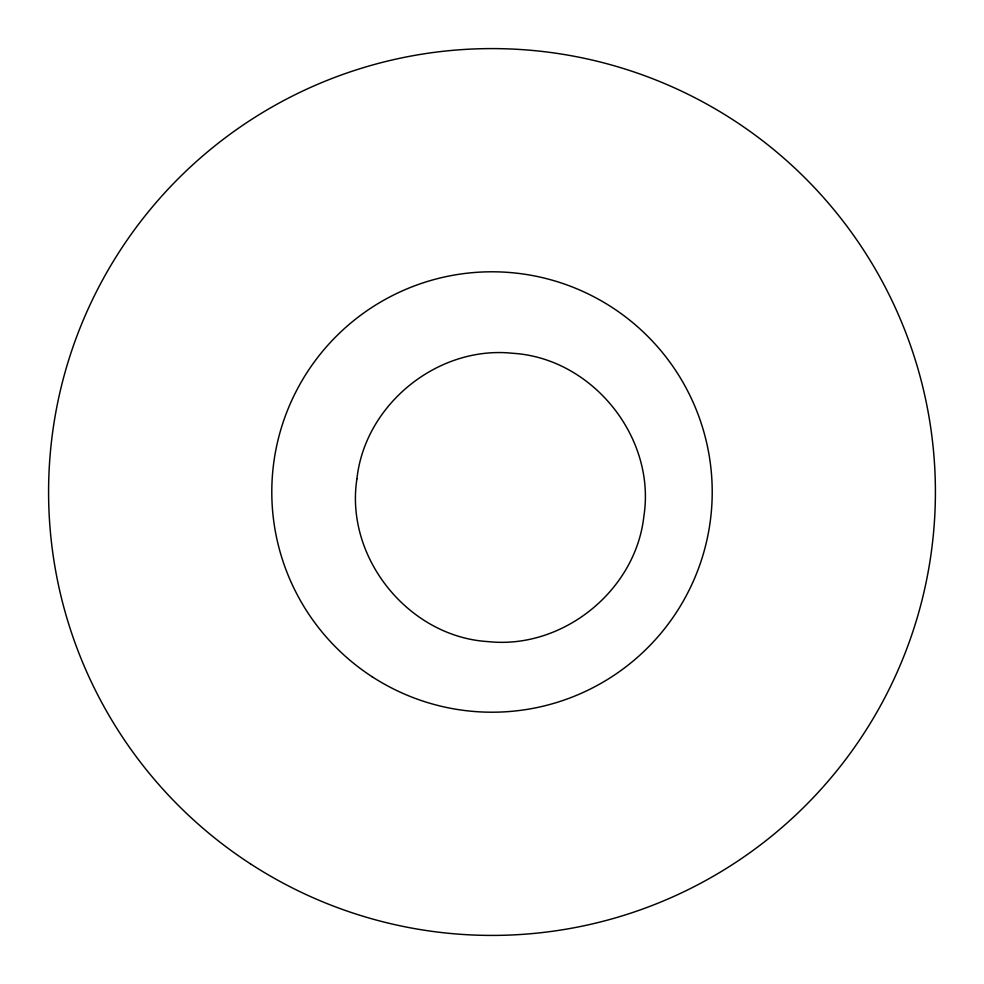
<?xml version="1.0" encoding="UTF-8"?>
<svg xmlns="http://www.w3.org/2000/svg" width="984" height="984" viewBox="0 0 984 984"><rect width="100%" height="100%" fill="white"/><g stroke="black" fill="none" stroke-linecap="round" stroke-linejoin="round"><path stroke-width="1.48" d="M356.934 478.765C344.634 557.547 408.581 636.894 488.175 641.617C562.737 649.588 635.824 590.671 643.88 516.133C656.18 437.351 592.233 358.004 512.639 353.281C438.077 345.31 364.99 404.215 356.934 478.765M372.063 676.684A220.219 220.219 0 0 0 711.912 503.525A220.219 220.219 0 0 0 392.026 295.79A220.219 220.219 0 0 0 372.063 676.684M250.502 863.878A443.403 443.403 0 0 0 934.8 515.21A443.403 443.403 0 0 0 290.698 96.924A443.403 443.403 0 0 0 250.502 863.878"/></g></svg>
